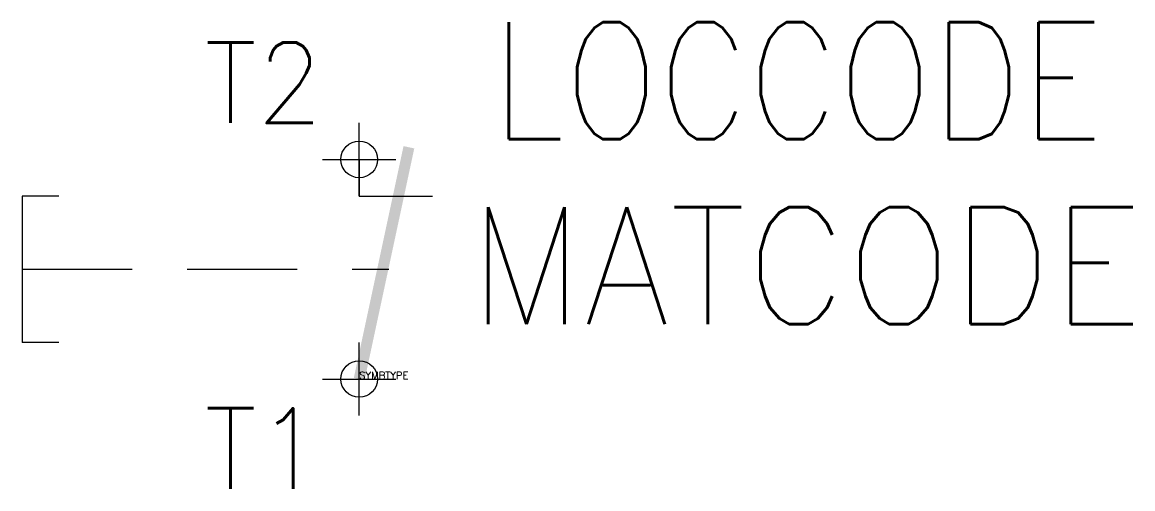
# Model space of a CAD drawing. Extents: x 55.8 to 86.1, y 159 to 171.8.
import ezdxf
from ezdxf.enums import TextEntityAlignment as Align

# ---------------------------------------------------------------- set-up
doc = ezdxf.new("R2010")
doc.units = 0
doc.header["$LTSCALE"] = 6
doc.header["$MEASUREMENT"] = 0
doc.header["$PDMODE"] = 34
doc.linetypes.add('DASHED', pattern=[0.75, 0.5, -0.25])
doc.layers.get('0').update_dxf_attribs({"linetype": 'CONTINUOUS'})
for name, color, linetype in [('1', 7, 'CONTINUOUS'), ('10', 7, 'DASHED'), ('11', 7, 'DASHED'), ('12', 7, 'DASHED'), ('3', 7, 'CONTINUOUS'), ('9', 7, 'DASHED'), ('C', 7, 'CONTINUOUS')]:
    doc.layers.add(name, color=color, linetype=linetype)
doc.styles.add('DINY', font='SIMPLEX', dxfattribs={"width": 0.95})
doc.styles.add('ROMANS', font='ROMANS', dxfattribs={"width": 0.85})
doc.styles.get("Standard").update_dxf_attribs({"font": 'simplex', "width": 0.85})

msp = doc.modelspace()

# ---------------------------------------------------------------- linework, layer by layer
at = {"layer": '1'}
for p, q in [((65, 168), (65, 167)), ((65, 167), (67, 167))]:
    msp.add_line(p, q, dxfattribs=at)
at = {"layer": '1', "const_width": 0.3}
msp.add_lwpolyline([(65, 162), (66.356, 168.333)], dxfattribs=at)
at = {"layer": '3'}
for p, q in [((55.804, 167), (55.804, 163)), ((56.804, 167), (55.804, 167)), ((56.804, 163), (55.804, 163))]:
    msp.add_line(p, q, dxfattribs=at)
at = {"layer": '9'}
msp.add_line((55.804, 165), (65.804, 165), dxfattribs=at)
at = {"layer": 'C', "color": 1}
msp.add_point((65, 168), dxfattribs=at)
at = {"layer": 'C', "color": 2}
msp.add_point((65, 162), dxfattribs=at)

# ---------------------------------------------------------------- texts
at = {"flags": 1}
msp.add_attdef('SYMBTYPE', (65, 162), 'SL', height=0.2, dxfattribs=at)
at = {"layer": '10', "style": 'DINY', "width": 0.95}
for tag, p in [('T2', (64, 169)), ('T1', (64, 159))]:
    msp.add_attdef(tag, text='', height=2.2, dxfattribs=at).set_placement(p, align=Align.RIGHT)
at = {"layer": '11', "style": 'ROMANS', "width": 0.85}
msp.add_attdef('LOCCODE', (68.62, 168.551), '', height=3.2, dxfattribs=at)
at = {"layer": '12', "style": 'DINY', "width": 0.95}
msp.add_attdef('MATCODE', (68, 163.5), '', height=3.2, dxfattribs=at)

doc.saveas('drawing.dxf')
